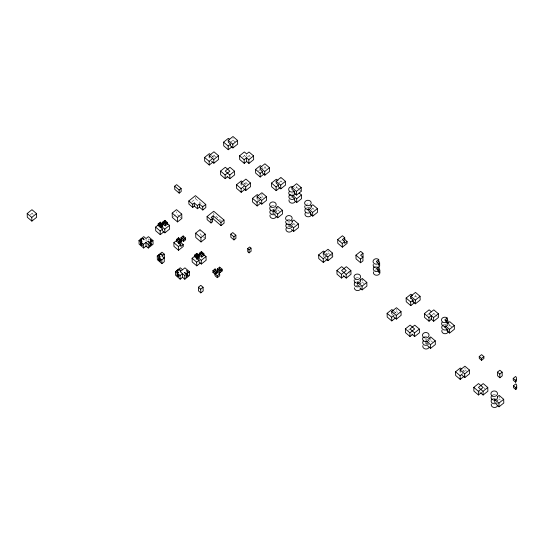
<?xml version="1.0" encoding="UTF-8"?>
<svg xmlns="http://www.w3.org/2000/svg" width="544" height="544" viewBox="0 0 544 544"><rect width="100%" height="100%" fill="white"/><g stroke="black" fill="none" stroke-linecap="round" stroke-linejoin="round"><path stroke-width="0.41" stroke-dasharray="2.72 2.04" d="M30.28 214.826L32.069 213.391L32.001 211.174M212.276 156.937L214.057 155.502L214.016 154.02M230.71 142.12L233.09 140.202L233.022 137.986M242.672 157.094L244.453 155.659L244.385 153.442M173.543 216.444L175.392 214.948M191.923 201.668L195.541 198.757L195.493 197.193M247.33 157.128L249.111 155.693L249.043 153.476M258.638 170.734L259.828 169.776M244.215 184.219L245.997 182.784L245.936 180.567M263.84 168.443L265.03 167.484L264.962 165.274M257.21 200.246L258.4 199.288M258.998 198.812L261.97 196.425L261.902 194.208M279.215 182.56L280.996 181.132L280.908 178.174M295.555 188.34L296.745 187.381L296.704 185.905M273.074 210.195L274.856 208.76M273.183 213.887L274.373 212.928M274.965 212.452L277.936 210.066L277.828 206.366M308.067 208.542L309.856 207.108M289.748 227.052L291.53 225.617M292.128 225.141L293.91 223.706L293.842 221.49M311.154 209.841L312.936 208.413L312.895 206.931M339.578 241.842L341.36 240.407M323.374 256.761L324.564 255.802M325.156 255.326L328.127 252.933L328.066 250.716M358.673 281.336L359.863 280.384M357.592 285.988L358.782 285.036M359.38 284.553L362.352 282.166L362.243 278.474M391.816 315.221L393.006 314.262M393.598 313.786L396.569 311.399L396.508 309.182M414.412 297.058L415.602 296.099L415.555 294.624M408.435 330.228L409.625 329.276M427.462 314.935L428.652 313.976M432.12 314.969L433.908 313.541L433.84 311.324M425.925 340.755L427.713 339.32M426.034 344.454L427.224 343.495M427.822 343.019L430.794 340.626L430.685 336.933M448.63 326.291L449.82 325.332L449.732 322.374M462.04 372.246L465.011 369.859L464.95 367.642M494.476 402.914L495.666 401.955M496.264 401.479L499.236 399.085L499.127 395.393M296.745 187.381L299.03 189.332M299.601 189.815L301.308 191.277M233.09 140.202L236.511 143.126M265.03 167.484L266.166 168.463M280.996 181.132L282.139 182.104M312.936 208.413L314.078 209.386M415.602 296.099L416.738 297.078M449.82 325.332L452.098 327.284M249.111 155.693L250.254 156.665M433.908 313.541L435.044 314.514M435.615 315.003L437.328 316.458M244.453 155.659L246.731 157.604L246.643 154.652M214.057 155.502L215.771 156.964M245.997 182.784L247.71 184.246M261.97 196.425L263.112 197.397M277.936 210.066L279.65 211.528M293.91 223.706L295.052 224.679M328.127 252.933L329.841 254.395M330.412 254.884L332.126 256.346M362.352 282.166L364.065 283.628M396.569 311.399L397.712 312.372M430.794 340.626L433.643 343.06M465.011 369.859L466.725 371.321M499.236 399.085L500.378 400.064M348.146 271.837L349.86 273.292M483.888 387.784L485.03 388.756M211.63 155.564L213.908 157.515M243.569 182.845L245.847 184.797M259.536 196.486L261.82 198.438M325.7 253.001L327.978 254.946M394.142 311.46L396.42 313.412M462.584 369.92L464.862 371.872M479.135 391.605L480.277 392.578M195.541 198.757L203.272 205.36M221.524 220.946L213.792 214.343L213.744 212.786M179.54 216.444L176.63 213.955L176.569 211.793M180.125 216.94L181.873 218.43M205.36 238.496L200.124 234.022L199.995 229.697M32.069 213.391L33.204 214.37M262.596 167.552L262.63 168.783M148.478 238.857L148.526 240.332M146.057 239.292L146.125 241.509M492.837 398.691A3.298 2.727 -1.7 0 1 495.339 398.432M497.311 399.724A3.298 2.727 -1.7 0 1 497.624 400.384M493.748 402.118A3.298 2.727 -1.7 0 1 495.455 402.132M497.42 403.417A3.298 2.727 -1.7 0 1 497.733 404.076M492.728 394.992A3.298 2.727 -1.7 0 1 496.019 395.019M444.224 324.666A3.298 2.727 -1.7 0 1 446.712 324.958M448.004 329.664A3.298 2.727 -1.7 0 1 448.317 330.324M425.197 339.959A3.298 2.727 -1.7 0 1 426.897 339.973M425.306 343.652A3.298 2.727 -1.7 0 1 427.795 343.944M424.286 336.532A3.298 2.727 -1.7 0 1 426.788 336.28M306.537 208.012A3.298 2.727 -1.7 0 1 309.046 207.754M306.428 204.313A3.298 2.727 -1.7 0 1 308.081 203.966M287.402 219.613A3.298 2.727 -1.7 0 1 290.693 219.633M287.511 223.305A3.298 2.727 -1.7 0 1 290.02 223.054M291.985 224.339A3.298 2.727 -1.7 0 1 292.298 224.998M287.62 226.998A3.298 2.727 -1.7 0 1 290.129 226.746M374.979 266.472A3.298 2.727 -1.7 0 1 377.488 266.22M375.088 270.164A3.298 2.727 -1.7 0 1 375.89 269.899M355.844 278.072A3.298 2.727 -1.7 0 1 359.135 278.1M356.755 281.5A3.298 2.727 -1.7 0 1 358.462 281.513M360.427 282.798A3.298 2.727 -1.7 0 1 360.74 283.458M356.062 285.457A3.298 2.727 -1.7 0 1 359.353 285.484M360.536 286.498A3.298 2.727 -1.7 0 1 360.849 287.157M293.644 187.007A3.298 2.727 -1.7 0 1 294.311 187.449M291.366 194.099A3.298 2.727 -1.7 0 1 293.862 194.392M290.68 198.064A3.298 2.727 -1.7 0 1 291.475 197.798M272.34 209.399A3.298 2.727 -1.7 0 1 274.047 209.413M276.019 210.698A3.298 2.727 -1.7 0 1 276.332 211.358M271.646 213.357A3.298 2.727 -1.7 0 1 274.944 213.384M271.429 205.972A3.298 2.727 -1.7 0 1 274.727 205.992"/><path stroke-width="0.82" d="M27.2 213.52L31.96 209.698L36.523 213.595L36.632 217.287L31.872 221.116L27.309 217.219L27.2 213.52L31.763 217.416L31.872 221.116M31.763 217.416L36.523 213.595M212.826 162.166L209.263 165.029L204.7 161.133L204.592 157.44L209.345 153.619L211.058 155.081M231.853 146.866L228.29 149.736L223.727 145.84L223.618 142.147L228.371 138.319L229.514 139.298M209.263 157.848L209.195 155.632L213.948 151.803L218.511 155.706L218.62 159.399L213.867 163.22L211.582 161.276M228.222 140.332L232.975 136.51L237.538 140.406L237.653 144.106L232.893 147.927L230.615 145.976L230.554 144.133L228.276 142.181L228.222 140.332L232.784 144.235L232.893 147.927M174.658 186.218L176.644 184.627L181.098 188.428L181.186 191.549L179.207 193.147L174.753 189.339L174.658 186.218L179.112 190.026L179.207 193.147M209.263 165.029L209.154 161.337L212.126 158.95M228.29 149.736L228.181 146.044L230.554 144.133M213.867 163.22L213.758 159.528L218.511 155.706M232.784 144.235L237.538 140.406M179.112 190.026L181.098 188.428M225.23 178.67L220.667 174.774L220.558 171.081L225.318 167.26L229.881 171.156L225.121 174.978L225.23 178.67L227.61 176.759M244.256 163.377L239.693 159.48L239.584 155.788L244.344 151.96L246.622 153.911L249.002 152L253.565 155.897L253.674 159.589L248.921 163.418L246.636 161.466L246.527 157.774L244.147 159.684L244.256 163.377L246.636 161.466M158.168 223.883L160.303 222.163L162.731 224.237L162.785 225.964L160.643 227.684L158.216 225.61L158.168 223.883L160.589 225.957L160.643 227.684M172.176 213.112L176.501 209.637L181.744 214.105L181.873 218.43L177.541 221.911L172.305 217.437L172.176 213.112L177.412 217.586L177.541 221.911M143.67 248.016L139.108 244.12L138.999 240.428L143.752 236.606L146.037 238.551L148.41 236.64L152.973 240.536L153.088 244.229L148.328 248.057L146.044 246.106L145.935 242.413L143.562 244.324L143.67 248.016L146.044 246.106M163.832 231.805L160.269 234.675L155.706 230.778L155.598 227.086L160.351 223.258L161.493 224.237M158.216 225.61L160.358 223.89L160.303 222.163M192.76 207.386L192.664 204.265L194.269 202.973L194.364 206.094L192.76 207.386L188.904 204.095L188.809 200.967L195.452 195.629L205.754 204.435L205.85 207.556L202.796 210.011L199.437 207.142L199.349 204.02L197.363 205.612L197.458 208.733L199.437 207.142M162.772 222.074L164.907 220.354L167.334 222.428L167.389 224.155L165.247 225.876L162.819 223.802L162.772 222.074L165.199 224.148L165.247 225.876M160.201 225.277L164.954 221.449L169.517 225.345L169.626 229.044L164.873 232.866L162.588 230.914L162.534 229.072L160.256 227.12L160.201 225.277L164.764 229.174L164.873 232.866M162.819 223.802L164.961 222.081L164.907 220.354M160.589 225.957L162.731 224.237M165.199 224.148L167.334 222.428M160.269 234.675L160.16 230.982L162.534 229.072M229.779 175.012L234.539 171.19L229.976 167.294L225.216 171.115L229.779 175.012L229.894 178.711L234.648 174.882L234.539 171.19M248.921 163.418L248.805 159.718L253.565 155.897M177.412 217.586L181.744 214.105M164.764 229.174L169.517 225.345M148.328 248.057L148.22 244.358L152.973 240.536M202.796 210.011L202.708 206.89L205.754 204.435M245.364 188.965L241.203 192.311L236.64 188.414L236.531 184.722L241.284 180.9L242.427 181.873M264.391 173.672L260.229 177.018L255.666 173.121L255.558 169.429L260.311 165.6L261.453 166.58M241.203 185.13L241.135 182.913L245.888 179.085L250.451 182.988L250.56 186.68L245.806 190.502L243.522 188.557M260.161 167.62L264.914 163.792L269.477 167.688L269.593 171.387L264.833 175.209L262.555 173.257L262.494 171.414L260.216 169.463L260.161 167.62L264.724 171.516L264.833 175.209M176.412 239.469L178.554 237.748L180.982 239.822L181.036 241.556L178.894 243.277L176.467 241.203L176.412 239.469L178.84 241.543L178.894 243.277M164.288 254.143L161.908 256.054L164.186 257.999L164.295 261.698L161.922 263.609L157.359 259.712L157.25 256.013L162.003 252.192L164.288 254.143L164.397 257.836M173.849 242.672L178.602 238.85L180.887 240.802L180.941 242.644L183.219 244.596L183.274 246.439L178.52 250.267L173.958 246.371L173.849 242.672L178.412 246.568L178.52 250.267M241.203 192.311L241.094 188.618L244.066 186.232M260.229 177.018L260.12 173.325L262.494 171.414M176.467 241.203L178.609 239.482L178.554 237.748M207.06 216.56L213.704 211.222L224.006 220.028L224.101 223.149L221.048 225.604L213.234 218.926L213.146 215.805L211.16 217.396L212.52 218.559L212.616 221.687L211.011 222.979L207.155 219.681L207.06 216.56L210.916 219.851L211.011 222.979M159.419 255.007L159.861 254.646M181.023 237.66L183.158 235.94L185.586 238.014L185.64 239.741L183.498 241.461L181.07 239.394L181.023 237.66L183.45 239.734L183.498 241.461M245.806 190.502L245.698 186.81L250.451 182.988M264.724 171.516L269.477 167.688M181.07 239.394L183.212 237.667L183.158 235.94M178.84 241.543L180.982 239.822M180.887 240.802L178.507 242.712L180.785 244.657L180.839 246.507L183.219 244.596M183.45 239.734L185.586 238.014M179.153 244.079L180.941 242.644M210.916 219.851L212.52 218.559M161.922 263.609L161.813 259.916L164.186 257.999M178.412 246.568L180.785 244.657M195.663 233.179L199.995 229.697L205.231 234.172L205.36 238.496L201.028 241.971L195.792 237.497L195.663 233.179L200.899 237.653L201.028 241.971M200.899 237.653L205.231 234.172M221.048 225.604L220.959 222.476L224.006 220.028M260.739 203.089L257.169 205.952L252.606 202.055L252.498 198.363L257.258 194.541L258.393 195.514M279.766 187.789L276.196 190.658L271.633 186.762L271.524 183.07L276.284 179.241L277.991 180.703M257.169 198.771L257.101 196.554L261.861 192.726L266.424 196.629L266.533 200.321L261.773 204.143L259.495 202.198M276.128 181.261L280.888 177.432L285.45 181.329L285.559 185.028L280.806 188.85L278.521 186.898L278.467 185.055L276.182 183.104L276.128 181.261L280.69 185.157L280.806 188.85M257.169 205.952L257.06 202.259L260.032 199.872M276.196 190.658L276.087 186.966L278.467 185.055M261.773 204.143L261.664 200.45L266.424 196.629M280.69 185.157L285.45 181.329M194.664 255.061L196.806 253.341L199.233 255.415L199.288 257.142L197.146 258.862L194.718 256.788L194.664 255.061L197.091 257.135L197.146 258.862M180.173 279.194L180.064 275.502L182.437 273.591L182.546 277.284L180.173 279.194L175.61 275.298L175.501 271.606L180.254 267.784L182.539 269.729M200.335 262.99L196.772 265.853L192.209 261.956L192.1 258.264L196.853 254.442L198.567 255.904M194.718 256.788L196.86 255.068L196.806 253.341M199.274 253.252L201.409 251.532L203.837 253.606L203.891 255.333L201.749 257.054L199.322 254.98L199.274 253.252L201.702 255.326L201.749 257.054M196.792 259.406L196.704 256.455L201.457 252.627L206.02 256.53L206.128 260.222L201.375 264.044L199.09 262.099L199.036 260.25L196.758 258.298M199.322 254.98L201.464 253.259L201.409 251.532M197.091 257.135L199.233 255.415M201.702 255.326L203.837 253.606M230.772 234.151L232.757 232.56L235.851 235.198L235.94 238.32L233.961 239.918L230.867 237.272L230.772 234.151L233.866 236.79L233.961 239.918M196.772 265.853L196.663 262.16L199.036 260.25M201.375 264.044L201.266 260.352L206.02 256.53M291.883 187.51L296.636 183.688L301.199 187.585L301.308 191.277L296.555 195.099L294.27 193.154L294.216 191.304L291.938 189.36L291.883 187.51L296.446 191.406L296.555 195.099M184.722 275.543L189.475 271.714L184.912 267.818L180.159 271.646L184.722 275.543L184.831 279.235L189.591 275.414L189.475 271.714M233.866 236.79L235.851 235.198M276.046 207.801L277.828 206.366L282.39 210.27L282.499 213.962L277.746 217.784L274.897 215.349M296.446 191.406L301.199 187.585M277.746 217.784L277.637 214.091L282.39 210.27M301.417 194.97L301.532 198.669L296.772 202.49L296.664 198.798L301.417 194.97L299.139 193.025M212.915 270.654L215.057 268.933L217.484 271.007L217.539 272.734L215.397 274.455L212.969 272.381L212.915 270.654L215.342 272.728L215.397 274.455M212.969 272.381L215.111 270.66L215.057 268.933M217.525 268.838L219.66 267.118L222.088 269.192L222.142 270.926L220 272.646L217.573 270.572L217.525 268.838L219.953 270.912L220 272.646M217.573 270.572L219.715 268.852L219.66 267.118M215.342 272.728L217.484 271.007M198.41 287.232L200.79 285.321L203.068 287.273L203.177 290.965L200.797 292.876L198.519 290.924L198.41 287.232L200.688 289.184L200.797 292.876M215.009 273.89L217.389 271.98L219.667 273.924L219.722 275.774L217.342 277.685L215.064 275.74L215.009 273.89L217.287 275.842L217.342 277.685M219.953 270.912L222.088 269.192M247.663 248.581L249.648 246.983L251.008 248.146L251.104 251.267L249.118 252.865L247.758 251.702L247.663 248.581L249.023 249.744L249.118 252.865M249.023 249.744L251.008 248.146M200.688 289.184L203.068 287.273M217.287 275.842L219.667 273.924M292.019 221.442L293.801 220.007L298.364 223.91L298.472 227.603L293.712 231.424L291.434 229.48M311.046 206.149L312.827 204.714L317.39 208.61L317.499 212.31L312.746 216.131L310.461 214.18L310.406 212.337L308.122 210.385L308.088 209.154M293.712 231.424L293.604 227.732L298.364 223.91M312.746 216.131L312.63 212.439L317.39 208.61M327.495 259.121L323.333 262.466L318.77 258.57L318.662 254.878L323.415 251.049L324.557 252.028M337.688 239.578L342.441 235.756L344.726 237.708L344.78 239.55L347.058 241.502L347.113 243.352L342.36 247.173L337.797 243.277L337.688 239.578L342.251 243.481L342.36 247.173M323.326 255.279L323.265 253.062L328.018 249.24L332.581 253.137L332.69 256.836L327.937 260.658L325.652 258.706M344.726 237.708L342.346 239.618L344.624 241.563L344.685 243.413L347.058 241.502M343.59 240.509L344.78 239.55M323.333 262.466L323.224 258.774L326.196 256.38M342.251 243.481L344.624 241.563M327.937 260.658L327.828 256.965L332.581 253.137M341.584 278.059L337.022 274.156L336.913 270.463L341.666 266.642L346.229 270.538L341.476 274.36L341.584 278.059L343.958 276.141M362.977 253.293L360.597 255.204L362.875 257.156L362.991 260.848L360.611 262.759L356.048 258.862L355.939 255.17L360.692 251.348L362.977 253.293L363.086 256.992M360.611 262.759L360.502 259.066L362.875 257.156M346.134 274.4L350.887 270.572L346.324 266.676L341.571 270.504L346.134 274.4L346.242 278.093L351.002 274.271L350.887 270.572M378.726 259.549L376.346 261.46L378.631 263.405L378.685 265.254A3.298 2.727 -1.7 0 0 378.78 261.392L378.726 259.549A3.298 2.727 -1.7 0 0 374.068 259.508A3.298 2.727 -1.7 0 0 373.966 263.371A3.298 2.727 -1.7 0 0 378.631 263.405M376.999 262.827L378.78 261.392M360.454 279.908L362.243 278.474L366.806 282.37L366.914 286.062L362.154 289.884L359.876 287.939M377.216 270.218L378.998 268.784L378.944 266.934L376.564 268.845L378.848 270.796L378.903 272.646A3.298 2.727 -1.7 0 0 378.998 268.784M362.154 289.884L362.046 286.192L366.806 282.37M395.338 318.063L391.775 320.926L387.212 317.03L387.104 313.337L391.857 309.516L393.57 310.971M414.365 302.763L410.802 305.633L406.239 301.736L406.13 298.044L410.883 294.216L412.597 295.678M391.768 313.745L391.707 311.528L396.46 307.7L401.023 311.596L401.132 315.296L396.379 319.117L393.53 316.683M410.802 298.445L410.734 296.228L415.487 292.407L420.05 296.303L420.165 300.002L415.405 303.824L412.556 301.39M391.775 320.926L391.666 317.234L394.04 315.323M410.802 305.633L410.693 301.94L413.066 300.03L410.788 298.078M396.379 319.117L396.27 315.425L401.023 311.596M415.405 303.824L415.296 300.132L420.05 296.303M410.026 336.518L405.464 332.622L405.355 328.923L410.108 325.101L414.671 328.998L409.918 332.826L410.026 336.518L412.998 334.125M429.053 321.225L428.944 317.526L431.317 315.615L431.433 319.308L429.053 321.225L424.49 317.322L424.381 313.63L429.134 309.808L431.419 311.76M414.576 332.86L419.329 329.038L414.766 325.142L410.013 328.964L414.576 332.86L414.684 336.552L419.438 332.731L419.329 329.038M433.602 317.567L438.355 313.738L433.792 309.842L429.039 313.67L433.602 317.567L433.711 321.259L438.471 317.438L438.355 313.738M447.168 318.009L444.788 319.92L447.073 321.871L447.127 323.714A3.298 2.727 -1.7 0 0 447.222 319.858L447.168 318.009A3.298 2.727 -1.7 0 0 442.51 317.975A3.298 2.727 -1.7 0 0 442.408 321.83A3.298 2.727 -1.7 0 0 447.073 321.871M445.441 321.286L447.222 319.858M428.896 338.368L430.685 336.933L435.248 340.83L435.356 344.522L430.596 348.35L427.747 345.909M447.93 323.075L449.711 321.64L454.274 325.536L454.383 329.229L449.623 333.05L446.774 330.616M430.596 348.35L430.488 344.651L435.248 340.83M449.623 333.05L449.514 329.358L454.274 325.536M464.379 376.04L460.217 379.386L455.654 375.489L455.546 371.797L460.299 367.975L461.441 368.948M460.21 372.205L460.149 369.988L464.902 366.166L469.465 370.063L469.574 373.755L464.821 377.577L461.972 375.142M479.23 356.538L481.61 354.627L483.888 356.578L483.942 358.421L481.562 360.332L479.284 358.387L479.23 356.538L481.508 358.489L481.562 360.332M460.217 379.386L460.108 375.693L462.482 373.782M481.508 358.489L483.888 356.578M464.821 377.577L464.712 373.884L469.465 370.063M478.468 394.978L473.906 391.082L473.797 387.389L478.55 383.561L483.113 387.464L478.36 391.286L478.468 394.978L481.44 392.591M497.481 372.13L499.861 370.219L502.139 372.164L502.248 375.863L499.875 377.774L497.59 375.822L497.481 372.13L499.759 374.075L499.875 377.774M499.759 374.075L502.139 372.164M483.018 391.32L487.771 387.498L483.208 383.602L478.455 387.423L483.018 391.32L483.126 395.019L487.88 391.19L487.771 387.498M513.23 378.379L515.61 376.468A3.298 2.727 -1.7 0 1 515.515 380.331L515.569 382.18L513.284 380.229L513.23 378.379L515.515 380.331M497.338 396.828L499.127 395.393L503.69 399.289L503.798 402.988L499.038 406.81L496.189 404.376M513.448 385.771L515.828 383.86A3.298 2.727 -1.7 0 1 515.732 387.716L515.787 389.565L513.502 387.62L513.448 385.771L515.732 387.716M499.038 406.81L498.93 403.118L503.69 399.289M141.787 244.412L141.984 243.828L140.481 242.393L140.542 244.501L142.147 245.616L141.787 244.426M292.672 195.384L296.664 198.798M308.638 209.025L312.63 212.439M410.734 296.228L415.296 300.132M445.522 325.951L449.514 329.358M246.527 157.774L248.805 159.718M296.772 202.49L294.494 200.539L294.433 198.696L292.155 196.744L292.121 195.514M445.006 327.311L447.29 329.256L447.345 331.106M430.862 318.825L433.711 321.259M223.618 142.147L228.181 146.044M239.584 155.788L244.147 159.684M255.558 169.429L260.12 173.325M271.524 183.07L276.087 186.966M355.939 255.17L360.502 259.066M406.13 298.044L410.693 301.94M424.381 313.63L428.944 317.526M209.195 155.632L213.758 159.528M241.135 182.913L245.698 186.81M257.101 196.554L261.664 200.45M273.646 210.678L277.637 214.091M289.612 224.318L293.604 227.732M323.265 253.062L327.828 256.965M358.054 282.785L362.046 286.192M391.707 311.528L396.27 315.425M426.496 341.244L430.488 344.651M460.149 369.988L464.712 373.884M494.938 399.704L498.93 403.118M227.038 176.276L229.894 178.711M343.393 275.658L346.242 278.093M411.835 334.118L414.684 336.552M480.842 393.067L483.126 395.019M204.592 157.44L209.154 161.337M220.558 171.081L225.121 174.978M236.531 184.722L241.094 188.618M252.498 198.363L257.06 202.259M318.662 254.878L323.224 258.774M336.913 270.463L341.476 274.36M387.104 313.337L391.666 317.234M405.355 328.923L409.918 332.826M455.546 371.797L460.108 375.693M473.797 387.389L478.36 391.286M199.349 204.02L202.708 206.89M213.146 215.805L220.959 222.476M194.269 202.973L197.363 205.612M188.809 200.967L192.664 204.265M194.364 206.094L197.458 208.733M164.961 222.081L167.389 224.155M183.212 237.667L185.64 239.741M201.464 253.259L203.891 255.333M219.715 268.852L222.142 270.926M160.358 223.89L162.785 225.964M178.609 239.482L181.036 241.556M196.86 255.068L199.288 257.142M215.111 270.66L217.539 272.734M196.704 256.455L201.266 260.352M155.598 227.086L160.16 230.982M192.1 258.264L196.663 262.16M145.935 242.413L148.22 244.358M182.546 277.284L184.831 279.235M138.999 240.428L143.562 244.324M157.25 256.013L161.813 259.916M175.501 271.606L180.064 275.502M494.367 399.214L494.435 401.431M444.978 326.203L445.019 327.678M425.945 341.496L425.993 342.972M413.066 300.03L413.12 301.872M357.483 282.295L357.551 284.512M289.068 224.57L289.109 226.052M273.095 210.929L273.142 212.412M516.392 386.274A3.298 2.727 -1.7 0 1 515.787 389.565M516.487 379.549A3.298 2.727 -1.7 0 1 515.569 382.18M497.699 405.491A3.298 2.727 -1.7 0 1 493.612 407.388A3.298 2.727 -1.7 0 1 491.368 404.029M496.706 403.016A3.298 2.727 -1.7 0 1 492.048 402.975A3.298 2.727 -1.7 0 1 492.143 399.119M497.515 396.692A3.298 2.727 -1.7 0 1 493.816 400.071A3.298 2.727 -1.7 0 1 491.497 395.984M448.283 331.738A3.298 2.727 -1.7 0 1 444.196 333.635A3.298 2.727 -1.7 0 1 441.952 330.269M447.29 329.256A3.298 2.727 -1.7 0 1 442.354 328.95A3.298 2.727 -1.7 0 1 443.421 324.931M448.1 322.932A3.298 2.727 -1.7 0 1 444.4 326.318A3.298 2.727 -1.7 0 1 442.082 322.225M429.257 347.031A3.298 2.727 -1.7 0 1 425.17 348.928A3.298 2.727 -1.7 0 1 422.926 345.569M428.264 344.549A3.298 2.727 -1.7 0 1 423.606 344.515A3.298 2.727 -1.7 0 1 423.701 340.653M429.073 338.225A3.298 2.727 -1.7 0 1 425.374 341.612A3.298 2.727 -1.7 0 1 423.055 337.525M310.406 212.337A3.298 2.727 -1.7 0 1 305.748 212.296A3.298 2.727 -1.7 0 1 305.844 208.44M311.399 214.812A3.298 2.727 -1.7 0 1 306.911 216.594A3.298 2.727 -1.7 0 1 305.415 212.69M310.998 213.622A3.298 2.727 -1.7 0 1 310.461 214.18M310.903 205.353A3.298 2.727 -1.7 0 1 308.38 209.399A3.298 2.727 -1.7 0 1 304.851 205.958M291.876 220.646A3.298 2.727 -1.7 0 1 289.354 224.699A3.298 2.727 -1.7 0 1 285.824 221.258M291.917 227.066A3.298 2.727 -1.7 0 1 287.035 227.834A3.298 2.727 -1.7 0 1 286.817 223.734M292.373 230.105A3.298 2.727 -1.7 0 1 287.885 231.887A3.298 2.727 -1.7 0 1 286.389 227.99M379.562 271.198A3.298 2.727 -1.7 0 1 377.04 275.25A3.298 2.727 -1.7 0 1 373.51 271.81M378.848 270.796A3.298 2.727 -1.7 0 1 374.19 270.762A3.298 2.727 -1.7 0 1 374.286 266.9M379.345 263.813A3.298 2.727 -1.7 0 1 376.822 267.866A3.298 2.727 -1.7 0 1 373.293 264.425M360.318 279.106A3.298 2.727 -1.7 0 1 357.789 283.159A3.298 2.727 -1.7 0 1 354.266 279.718M360.815 288.572A3.298 2.727 -1.7 0 1 357.15 290.537A3.298 2.727 -1.7 0 1 354.355 287.81M359.822 286.09A3.298 2.727 -1.7 0 1 355.164 286.056A3.298 2.727 -1.7 0 1 355.259 282.193M295.208 193.786A3.298 2.727 -1.7 0 1 290.72 195.561A3.298 2.727 -1.7 0 1 289.224 191.665M294.216 191.304A3.298 2.727 -1.7 0 1 288.735 190.04A3.298 2.727 -1.7 0 1 292.856 186.728M294.807 192.59A3.298 2.727 -1.7 0 1 294.27 193.154M295.433 201.171A3.298 2.727 -1.7 0 1 291.346 203.068A3.298 2.727 -1.7 0 1 289.102 199.709M294.433 198.696A3.298 2.727 -1.7 0 1 289.496 198.39A3.298 2.727 -1.7 0 1 290.564 194.371M276.4 216.464A3.298 2.727 -1.7 0 1 272.32 218.362A3.298 2.727 -1.7 0 1 270.076 215.002M275.407 213.989A3.298 2.727 -1.7 0 1 270.749 213.955A3.298 2.727 -1.7 0 1 270.844 210.093M276.216 207.665A3.298 2.727 -1.7 0 1 272.524 211.052A3.298 2.727 -1.7 0 1 270.198 206.958M140.91 240.108C144.772 243.862 136.85 239.36 142.487 238.381C144.085 237.742 144.486 241.142 143.63 239.306C142.888 238.224 141.154 239.006 140.91 240.108M151.062 240.666C150.47 244.589 145.248 238.775 149.158 242.57C155.455 241.896 147.166 237.293 151.062 240.666M159.161 255.694C163.023 259.454 155.101 254.946 160.738 253.966C162.336 253.334 162.738 256.734 161.881 254.898C161.14 253.817 159.406 254.599 159.161 255.694M177.412 271.286C181.274 275.04 173.352 270.538 178.99 269.559C180.601 268.933 180.968 272.313 180.132 270.484C179.391 269.402 177.657 270.184 177.412 271.286M187.564 271.844C187.197 275.822 181.669 269.926 185.66 273.748C191.957 273.074 183.668 268.471 187.564 271.844M141.93 245.065L140.882 244.562L140.862 243.78L141.93 245.065M160.181 260.658L159.134 260.148L159.113 259.372L160.181 260.658M178.432 276.25L177.385 275.74L177.364 274.958L178.432 276.25M160.541 260.957L160.14 261.147L158.794 260.093L158.732 257.985L160.235 259.42L160.541 260.957M178.792 276.542L178.391 276.74L177.045 275.679L176.984 273.578L178.486 275.006L178.792 276.542M141.78 244.004L140.855 243.549L140.835 242.93L141.78 244.004M160.031 259.597L159.106 259.134L159.086 258.522L160.031 259.597M178.282 275.182L177.358 274.727L177.337 274.108L178.282 275.182M150.144 245.099L149.552 246.18L150.851 242.978L151.824 244.351L150.144 245.099M186.646 276.277L186.055 277.358L187.354 274.162L188.326 275.529L186.646 276.277M150.627 243.454L150.239 244.78L151.076 244.106L150.627 243.454M187.129 274.632L186.742 275.958L187.578 275.291L187.129 274.632M492.497 396.025A3.298 2.727 -1.7 0 0 497.502 393.7A3.298 2.727 -1.7 0 0 492.619 391.299A3.298 2.727 -1.7 0 0 492.497 396.025M424.055 337.566A3.298 2.727 -1.7 0 0 429.06 335.24A3.298 2.727 -1.7 0 0 424.177 332.84A3.298 2.727 -1.7 0 0 424.055 337.566M306.197 205.346A3.298 2.727 -1.7 0 0 311.202 203.028A3.298 2.727 -1.7 0 0 306.32 200.62A3.298 2.727 -1.7 0 0 306.197 205.346M287.171 220.646A3.298 2.727 -1.7 0 0 292.176 218.321A3.298 2.727 -1.7 0 0 287.293 215.914A3.298 2.727 -1.7 0 0 287.171 220.646M355.613 279.106A3.298 2.727 -1.7 0 0 360.618 276.78A3.298 2.727 -1.7 0 0 355.735 274.38A3.298 2.727 -1.7 0 0 355.613 279.106M271.204 207.006A3.298 2.727 -1.7 0 0 276.202 204.68A3.298 2.727 -1.7 0 0 271.32 202.273A3.298 2.727 -1.7 0 0 271.204 207.006"/></g></svg>
